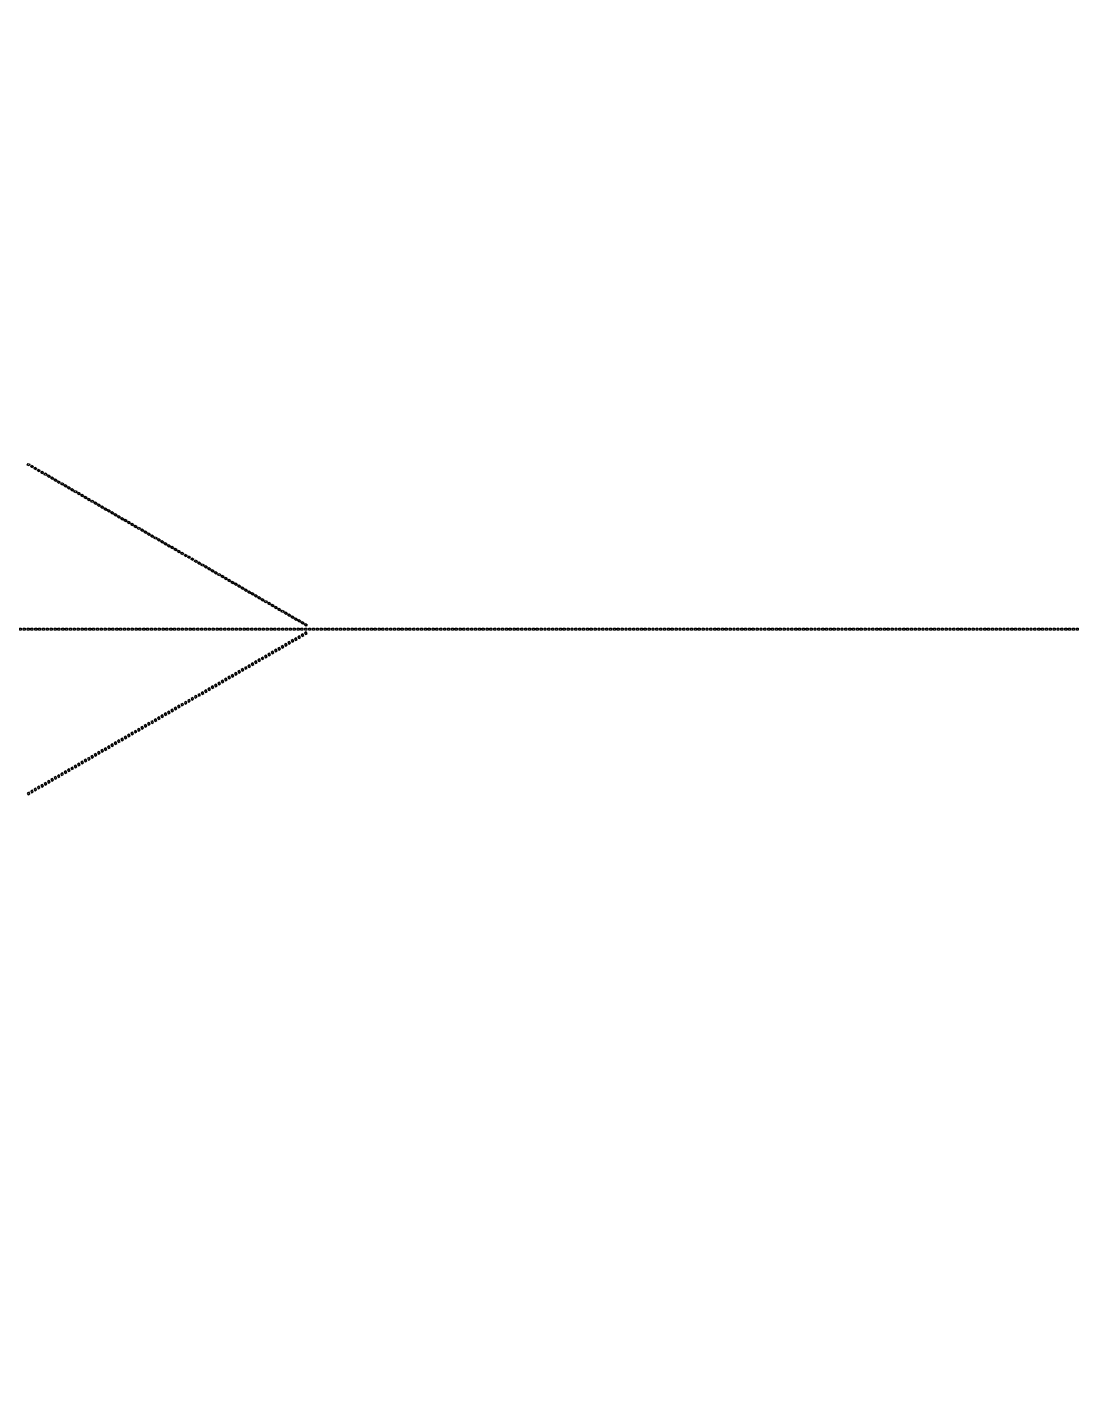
# Model space of a CAD drawing. Header units: inches. Extents: x 734146 to 834146, y 204695 to 304695.
# Drawn here: x 748055 to 749691, y 265460 to 267558 of the extents above; entities that cross this region are included whole.
import ezdxf

# ---------------------------------------------------------------- set-up
doc = ezdxf.new("R2010")
doc.units = ezdxf.units.IN
doc.header["$MEASUREMENT"] = 0

# ---------------------------------------------------------------- blocks, each defined once
blk = doc.blocks.new('*U75')
blk.add_lwpolyline([(-1.5, 1.5), (1.5, 1.5), (1.5, -1.5), (-1.5, -1.5)], close=True)
blk = doc.blocks.new('*U76')
at = {"color": 0, "linetype": 'ByBlock', "lineweight": -2, "transparency": 16777216}
for p in [(0, 0), (6, 0), (12, 0), (18, 0), (24, 0), (30, 0), (36, 0), (42, 0), (48, 0), (54, 0), (60, 0), (66, 0), (72, 0), (78, 0), (84, 0), (90, 0), (96, 0), (102, 0), (108, 0), (114, 0), (120, 0), (126, 0), (132, 0), (138, 0), (144, 0), (150, 0), (156, 0), (162, 0), (168, 0), (174, 0), (180, 0), (186, 0), (192, 0), (198, 0), (204, 0), (210, 0), (216, 0), (222, 0), (228, 0), (234, 0), (240, 0), (246, 0), (252, 0), (258, 0), (264, 0), (270, 0), (276, 0), (282, 0), (288, 0), (294, 0), (300, 0), (306, 0), (312, 0), (318, 0), (324, 0), (330, 0), (336, 0), (342, 0), (348, 0), (354, 0), (360, 0), (366, 0), (372, 0), (378, 0), (384, 0), (390, 0), (396, 0), (402, 0), (408, 0), (414, 0), (420, 0), (426, 0), (432, 0), (438, 0), (444, 0), (450, 0), (456, 0), (462, 0), (468, 0), (474, 0), (480, 0), (486, 0), (492, 0), (498, 0), (504, 0), (510, 0), (516, 0), (522, 0), (528, 0), (534, 0), (540, 0), (546, 0), (552, 0), (558, 0), (564, 0), (570, 0), (576, 0), (582, 0), (588, 0), (594, 0), (600, 0), (606, 0), (612, 0), (618, 0), (624, 0), (630, 0), (636, 0), (642, 0), (648, 0), (654, 0), (660, 0), (666, 0), (672, 0), (678, 0), (684, 0), (690, 0), (696, 0), (702, 0), (708, 0), (714, 0), (720, 0), (726, 0), (732, 0), (738, 0), (744, 0), (750, 0), (756, 0), (762, 0), (768, 0), (774, 0), (780, 0), (786, 0), (792, 0), (798, 0), (804, 0), (810, 0), (816, 0), (822, 0), (828, 0), (834, 0), (840, 0), (846, 0), (852, 0), (858, 0), (864, 0), (870, 0), (876, 0), (882, 0), (888, 0), (894, 0), (900, 0), (906, 0), (912, 0), (918, 0), (924, 0), (930, 0), (936, 0), (942, 0), (948, 0), (954, 0), (960, 0), (966, 0), (972, 0), (978, 0), (984, 0), (990, 0), (996, 0), (1002, 0), (1008, 0), (1014, 0), (1020, 0), (1026, 0), (1032, 0), (1038, 0), (1044, 0), (1050, 0), (1056, 0), (1062, 0), (1068, 0), (1074, 0), (1080, 0), (1086, 0), (1092, 0), (1098, 0), (1104, 0), (1110, 0), (1116, 0), (1122, 0), (1128, 0), (1134, 0), (1140, 0), (1146, 0), (1152, 0), (1158, 0), (1164, 0), (1170, 0), (1176, 0), (1182, 0), (1188, 0), (1194, 0), (1200, 0), (1206, 0), (1212, 0), (1218, 0), (1224, 0), (1230, 0), (1236, 0), (1242, 0), (1248, 0), (1254, 0), (1260, 0), (1266, 0), (1272, 0), (1278, 0), (1284, 0), (1290, 0), (1296, 0), (1302, 0), (1308, 0), (1314, 0), (1320, 0), (1326, 0), (1332, 0), (1338, 0), (1344, 0), (1350, 0), (1356, 0), (1362, 0), (1368, 0), (1374, 0), (1380, 0), (1386, 0), (1392, 0), (1398, 0), (1404, 0), (1410, 0), (1416, 0), (1422, 0), (1428, 0), (1434, 0), (1440, 0), (1446, 0), (1452, 0), (1458, 0), (1464, 0), (1470, 0), (1476, 0), (1482, 0), (1488, 0), (1494, 0), (1500, 0), (1506, 0), (1512, 0), (1518, 0), (1524, 0), (1530, 0), (1536, 0), (1542, 0), (1548, 0), (1554, 0), (1560, 0), (1566, 0), (1572, 0), (1578, 0), (1584, 0), (1590, 0), (1596, 0), (1602, 0), (1608, 0), (1614, 0), (1620, 0), (1626, 0), (1632, 0), (1638, 0), (1644, 0), (1650, 0), (1656, 0), (1662, 0), (1668, 0), (1674, 0), (1680, 0), (1686, 0), (1692, 0), (1698, 0), (1704, 0), (1710, 0), (1716, 0), (1722, 0), (1728, 0), (1734, 0), (1740, 0), (1746, 0), (1752, 0), (1758, 0), (1764, 0), (1770, 0), (1776, 0), (1782, 0), (1788, 0), (1794, 0), (1800, 0), (1806, 0), (1812, 0), (1818, 0), (1824, 0), (1830, 0), (1836, 0), (1842, 0), (1848, 0), (1854, 0), (1860, 0), (1866, 0), (1872, 0), (1878, 0), (1884, 0), (1890, 0), (1896, 0), (1902, 0), (1908, 0), (1914, 0), (1920, 0), (1926, 0), (1932, 0), (1938, 0), (1944, 0), (1950, 0), (1956, 0), (1962, 0), (1968, 0), (1974, 0), (1980, 0), (1986, 0), (1992, 0), (1998, 0), (2004, 0), (2010, 0), (2016, 0), (2022, 0), (2028, 0), (2034, 0), (2040, 0), (2046, 0), (2052, 0), (2058, 0), (2064, 0), (2070, 0), (2076, 0), (2082, 0), (2088, 0), (2094, 0), (2100, 0), (2106, 0), (2112, 0), (2118, 0), (2124, 0), (2130, 0), (2136, 0), (2142, 0), (2148, 0), (2154, 0), (2160, 0), (2166, 0), (2172, 0), (2178, 0), (2184, 0), (2190, 0), (2196, 0), (2202, 0), (2208, 0), (2214, 0), (2220, 0), (2226, 0), (2232, 0), (2238, 0), (2244, 0), (2250, 0), (2256, 0), (2262, 0), (2268, 0), (2274, 0), (2280, 0), (2286, 0), (2292, 0), (2298, 0), (2304, 0), (2310, 0), (2316, 0), (2322, 0), (2328, 0), (2334, 0), (2340, 0), (2346, 0), (2352, 0), (2358, 0), (2364, 0), (2370, 0), (2376, 0), (2382, 0), (2388, 0), (2394, 0), (2400, 0), (2406, 0), (2412, 0), (2418, 0), (2424, 0), (2430, 0), (2436, 0), (2442, 0), (2448, 0), (2454, 0), (2460, 0), (2466, 0), (2472, 0), (2478, 0), (2484, 0), (2490, 0), (2496, 0), (2502, 0), (2508, 0), (2514, 0), (2520, 0), (2526, 0), (2532, 0), (2538, 0), (2544, 0), (2550, 0), (2556, 0), (2562, 0), (2568, 0), (2574, 0), (2580, 0), (2586, 0), (2592, 0), (2598, 0), (2604, 0), (2610, 0), (2616, 0), (2622, 0), (2628, 0), (2634, 0), (2640, 0), (2646, 0), (2652, 0), (2658, 0), (2664, 0), (2670, 0), (2676, 0), (2682, 0), (2688, 0), (2694, 0), (2700, 0), (2706, 0), (2712, 0), (2718, 0), (2724, 0), (2730, 0), (2736, 0), (2742, 0), (2748, 0), (2754, 0), (2760, 0), (2766, 0), (2772, 0), (2778, 0), (2784, 0), (2790, 0), (2796, 0), (2802, 0), (2808, 0), (2814, 0), (2820, 0), (2826, 0), (2832, 0), (2838, 0), (2844, 0), (2850, 0), (2856, 0), (2862, 0), (2868, 0), (2874, 0), (2880, 0), (2886, 0), (2892, 0), (2898, 0), (2904, 0), (2910, 0), (2916, 0), (2922, 0), (2928, 0), (2934, 0), (2940, 0), (2946, 0), (2952, 0), (2958, 0), (2964, 0), (2970, 0), (2976, 0), (2982, 0), (2988, 0), (2994, 0), (3000, 0), (3006, 0), (3012, 0), (3018, 0), (3024, 0), (3030, 0), (3036, 0), (3042, 0), (3048, 0), (3054, 0), (3060, 0), (3066, 0), (3072, 0), (3078, 0), (3084, 0), (3090, 0), (3096, 0), (3102, 0), (3108, 0), (3114, 0), (3120, 0), (3126, 0), (3132, 0), (3138, 0), (3144, 0), (3150, 0), (3156, 0), (3162, 0), (3168, 0), (3174, 0), (3180, 0), (3186, 0), (3192, 0), (3198, 0), (3204, 0), (3210, 0), (3216, 0), (3222, 0), (3228, 0), (3234, 0), (3240, 0), (3246, 0), (3252, 0), (3258, 0), (3264, 0)]:
    blk.add_blockref('*U75', p, dxfattribs=at)

msp = doc.modelspace()

# ---------------------------------------------------------------- linework, layer by layer
for points in [[(748057.9, 266875.2), (748055.3, 266876.7), (748056.8, 266879.3), (748059.4, 266877.8)], [(748063.1, 266872.2), (748060.5, 266873.7), (748062, 266876.3), (748064.6, 266874.8)], [(748068.3, 266869.2), (748065.7, 266870.7), (748067.2, 266873.3), (748069.8, 266871.8)], [(748073.5, 266866.2), (748070.9, 266867.7), (748072.4, 266870.3), (748075, 266868.8)], [(748078.7, 266863.2), (748076.1, 266864.7), (748077.6, 266867.3), (748080.2, 266865.8)], [(748083.9, 266860.2), (748081.3, 266861.7), (748082.8, 266864.3), (748085.4, 266862.8)], [(748089.1, 266857.2), (748086.5, 266858.7), (748088, 266861.3), (748090.6, 266859.8)], [(748094.3, 266854.2), (748091.7, 266855.7), (748093.2, 266858.3), (748095.8, 266856.8)], [(748099.5, 266851.2), (748096.9, 266852.7), (748098.4, 266855.3), (748101, 266853.8)], [(748104.6, 266848.2), (748102.1, 266849.7), (748103.6, 266852.3), (748106.1, 266850.8)], [(748109.8, 266845.2), (748107.2, 266846.7), (748108.7, 266849.3), (748111.3, 266847.8)], [(748115, 266842.2), (748112.4, 266843.7), (748113.9, 266846.3), (748116.5, 266844.8)], [(748120.2, 266839.2), (748117.6, 266840.7), (748119.1, 266843.3), (748121.7, 266841.8)], [(748125.4, 266836.2), (748122.8, 266837.7), (748124.3, 266840.3), (748126.9, 266838.8)], [(748130.6, 266833.2), (748128, 266834.7), (748129.5, 266837.3), (748132.1, 266835.8)], [(748135.8, 266830.2), (748133.2, 266831.7), (748134.7, 266834.3), (748137.3, 266832.8)], [(748141, 266827.2), (748138.4, 266828.7), (748139.9, 266831.3), (748142.5, 266829.8)], [(748146.2, 266824.2), (748143.6, 266825.7), (748145.1, 266828.3), (748147.7, 266826.8)], [(748151.4, 266821.2), (748148.8, 266822.7), (748150.3, 266825.3), (748152.9, 266823.8)], [(748156.6, 266818.2), (748154, 266819.7), (748155.5, 266822.3), (748158.1, 266820.8)], [(748161.8, 266815.2), (748159.2, 266816.7), (748160.7, 266819.3), (748163.3, 266817.8)], [(748167, 266812.2), (748164.4, 266813.7), (748165.9, 266816.3), (748168.5, 266814.8)], [(748172.2, 266809.2), (748169.6, 266810.7), (748171.1, 266813.3), (748173.7, 266811.8)], [(748177.4, 266806.2), (748174.8, 266807.7), (748176.3, 266810.3), (748178.9, 266808.8)], [(748182.6, 266803.2), (748180, 266804.7), (748181.5, 266807.3), (748184.1, 266805.8)], [(748187.8, 266800.2), (748185.2, 266801.7), (748186.7, 266804.3), (748189.3, 266802.8)], [(748193, 266797.2), (748190.4, 266798.7), (748191.9, 266801.3), (748194.5, 266799.8)], [(748198.2, 266794.2), (748195.6, 266795.7), (748197.1, 266798.3), (748199.7, 266796.8)], [(748203.4, 266791.2), (748200.8, 266792.7), (748202.3, 266795.3), (748204.9, 266793.8)], [(748208.6, 266788.2), (748206, 266789.7), (748207.5, 266792.3), (748210.1, 266790.8)], [(748213.8, 266785.2), (748211.2, 266786.7), (748212.7, 266789.3), (748215.3, 266787.8)], [(748219, 266782.2), (748216.4, 266783.7), (748217.9, 266786.3), (748220.5, 266784.8)], [(748224.2, 266779.2), (748221.6, 266780.7), (748223.1, 266783.3), (748225.7, 266781.8)], [(748229.4, 266776.2), (748226.8, 266777.7), (748228.3, 266780.3), (748230.9, 266778.8)], [(748234.6, 266773.2), (748232, 266774.7), (748233.5, 266777.3), (748236.1, 266775.8)], [(748239.7, 266770.2), (748237.2, 266771.7), (748238.7, 266774.3), (748241.2, 266772.8)], [(748244.9, 266767.2), (748242.3, 266768.7), (748243.8, 266771.3), (748246.4, 266769.8)], [(748250.1, 266764.2), (748247.5, 266765.7), (748249, 266768.3), (748251.6, 266766.8)], [(748255.3, 266761.2), (748252.7, 266762.7), (748254.2, 266765.3), (748256.8, 266763.8)], [(748260.5, 266758.2), (748257.9, 266759.7), (748259.4, 266762.3), (748262, 266760.8)], [(748265.7, 266755.2), (748263.1, 266756.7), (748264.6, 266759.3), (748267.2, 266757.8)], [(748270.9, 266752.2), (748268.3, 266753.7), (748269.8, 266756.3), (748272.4, 266754.8)], [(748276.1, 266749.2), (748273.5, 266750.7), (748275, 266753.3), (748277.6, 266751.8)], [(748281.3, 266746.2), (748278.7, 266747.7), (748280.2, 266750.3), (748282.8, 266748.8)], [(748286.5, 266743.2), (748283.9, 266744.7), (748285.4, 266747.3), (748288, 266745.8)], [(748291.7, 266740.2), (748289.1, 266741.7), (748290.6, 266744.3), (748293.2, 266742.8)], [(748296.9, 266737.2), (748294.3, 266738.7), (748295.8, 266741.3), (748298.4, 266739.8)], [(748302.1, 266734.2), (748299.5, 266735.7), (748301, 266738.3), (748303.6, 266736.8)], [(748307.3, 266731.2), (748304.7, 266732.7), (748306.2, 266735.3), (748308.8, 266733.8)], [(748312.5, 266728.2), (748309.9, 266729.7), (748311.4, 266732.3), (748314, 266730.8)], [(748317.7, 266725.2), (748315.1, 266726.7), (748316.6, 266729.3), (748319.2, 266727.8)], [(748322.9, 266722.2), (748320.3, 266723.7), (748321.8, 266726.3), (748324.4, 266724.8)], [(748328.1, 266719.2), (748325.5, 266720.7), (748327, 266723.3), (748329.6, 266721.8)], [(748333.3, 266716.2), (748330.7, 266717.7), (748332.2, 266720.3), (748334.8, 266718.8)], [(748338.5, 266713.2), (748335.9, 266714.7), (748337.4, 266717.3), (748340, 266715.8)], [(748343.7, 266710.2), (748341.1, 266711.7), (748342.6, 266714.3), (748345.2, 266712.8)], [(748348.9, 266707.2), (748346.3, 266708.7), (748347.8, 266711.3), (748350.4, 266709.8)], [(748354.1, 266704.2), (748351.5, 266705.7), (748353, 266708.3), (748355.6, 266706.8)], [(748359.3, 266701.2), (748356.7, 266702.7), (748358.2, 266705.3), (748360.8, 266703.8)], [(748364.5, 266698.2), (748361.9, 266699.7), (748363.4, 266702.3), (748366, 266700.8)], [(748369.7, 266695.2), (748367.1, 266696.7), (748368.6, 266699.3), (748371.2, 266697.8)], [(748374.8, 266692.2), (748372.2, 266693.7), (748373.7, 266696.3), (748376.3, 266694.8)], [(748380, 266689.2), (748377.4, 266690.7), (748378.9, 266693.3), (748381.5, 266691.8)], [(748385.2, 266686.2), (748382.6, 266687.7), (748384.1, 266690.3), (748386.7, 266688.8)], [(748390.4, 266683.2), (748387.8, 266684.7), (748389.3, 266687.3), (748391.9, 266685.8)], [(748395.6, 266680.2), (748393, 266681.7), (748394.5, 266684.3), (748397.1, 266682.8)], [(748400.8, 266677.2), (748398.2, 266678.7), (748399.7, 266681.3), (748402.3, 266679.8)], [(748406, 266674.2), (748403.4, 266675.7), (748404.9, 266678.3), (748407.5, 266676.8)], [(748411.2, 266671.2), (748408.6, 266672.7), (748410.1, 266675.3), (748412.7, 266673.8)], [(748416.4, 266668.2), (748413.8, 266669.7), (748415.3, 266672.3), (748417.9, 266670.8)], [(748421.6, 266665.2), (748419, 266666.7), (748420.5, 266669.3), (748423.1, 266667.8)], [(748426.8, 266662.2), (748424.2, 266663.7), (748425.7, 266666.3), (748428.3, 266664.8)], [(748432, 266659.2), (748429.4, 266660.7), (748430.9, 266663.3), (748433.5, 266661.8)], [(748437.2, 266656.2), (748434.6, 266657.7), (748436.1, 266660.3), (748438.7, 266658.8)], [(748442.4, 266653.2), (748439.8, 266654.7), (748441.3, 266657.3), (748443.9, 266655.8)], [(748447.6, 266650.2), (748445, 266651.7), (748446.5, 266654.3), (748449.1, 266652.8)], [(748452.8, 266647.2), (748450.2, 266648.7), (748451.7, 266651.3), (748454.3, 266649.8)], [(748458, 266644.2), (748455.4, 266645.7), (748456.9, 266648.3), (748459.5, 266646.8)], [(748463.2, 266641.2), (748460.6, 266642.7), (748462.1, 266645.3), (748464.7, 266643.8)], [(748468.4, 266638.2), (748465.8, 266639.7), (748467.3, 266642.3), (748469.9, 266640.8)], [(748473.6, 266635.2), (748471, 266636.7), (748472.5, 266639.3), (748475.1, 266637.8)], [(748478.8, 266632.2), (748476.2, 266633.7), (748477.7, 266636.3), (748480.3, 266634.8)], [(748484, 266629.2), (748481.4, 266630.7), (748482.9, 266633.3), (748485.5, 266631.8)], [(748478.8, 266611.2), (748476.2, 266609.7), (748477.7, 266607.1), (748480.3, 266608.6)], [(748484, 266614.2), (748481.4, 266612.7), (748482.9, 266610.1), (748485.5, 266611.6)], [(748489.2, 266626.2), (748486.6, 266627.7), (748488.1, 266630.3), (748490.7, 266628.8)], [(748489.2, 266617.2), (748486.6, 266615.7), (748488.1, 266613.1), (748490.7, 266614.6)], [(748442.4, 266590.2), (748439.8, 266588.7), (748441.3, 266586.1), (748443.9, 266587.6)], [(748447.6, 266593.2), (748445, 266591.7), (748446.5, 266589.1), (748449.1, 266590.6)], [(748452.8, 266596.2), (748450.2, 266594.7), (748451.7, 266592.1), (748454.3, 266593.6)], [(748458, 266599.2), (748455.4, 266597.7), (748456.9, 266595.1), (748459.5, 266596.6)], [(748463.2, 266602.2), (748460.6, 266600.7), (748462.1, 266598.1), (748464.7, 266599.6)], [(748468.4, 266605.2), (748465.8, 266603.7), (748467.3, 266601.1), (748469.9, 266602.6)], [(748473.6, 266608.2), (748471, 266606.7), (748472.5, 266604.1), (748475.1, 266605.6)], [(748406, 266569.2), (748403.4, 266567.7), (748404.9, 266565.1), (748407.5, 266566.6)], [(748411.2, 266572.2), (748408.6, 266570.7), (748410.1, 266568.1), (748412.7, 266569.6)], [(748416.4, 266575.2), (748413.8, 266573.7), (748415.3, 266571.1), (748417.9, 266572.6)], [(748421.6, 266578.2), (748419, 266576.7), (748420.5, 266574.1), (748423.1, 266575.6)], [(748426.8, 266581.2), (748424.2, 266579.7), (748425.7, 266577.1), (748428.3, 266578.6)], [(748432, 266584.2), (748429.4, 266582.7), (748430.9, 266580.1), (748433.5, 266581.6)], [(748437.2, 266587.2), (748434.6, 266585.7), (748436.1, 266583.1), (748438.7, 266584.6)], [(748369.7, 266548.2), (748367.1, 266546.7), (748368.6, 266544.1), (748371.2, 266545.6)], [(748374.8, 266551.2), (748372.2, 266549.7), (748373.7, 266547.1), (748376.3, 266548.6)], [(748380, 266554.2), (748377.4, 266552.7), (748378.9, 266550.1), (748381.5, 266551.6)], [(748385.2, 266557.2), (748382.6, 266555.7), (748384.1, 266553.1), (748386.7, 266554.6)], [(748390.4, 266560.2), (748387.8, 266558.7), (748389.3, 266556.1), (748391.9, 266557.6)], [(748395.6, 266563.2), (748393, 266561.7), (748394.5, 266559.1), (748397.1, 266560.6)], [(748400.8, 266566.2), (748398.2, 266564.7), (748399.7, 266562.1), (748402.3, 266563.6)], [(748333.3, 266527.2), (748330.7, 266525.7), (748332.2, 266523.1), (748334.8, 266524.6)], [(748338.5, 266530.2), (748335.9, 266528.7), (748337.4, 266526.1), (748340, 266527.6)], [(748343.7, 266533.2), (748341.1, 266531.7), (748342.6, 266529.1), (748345.2, 266530.6)], [(748348.9, 266536.2), (748346.3, 266534.7), (748347.8, 266532.1), (748350.4, 266533.6)], [(748354.1, 266539.2), (748351.5, 266537.7), (748353, 266535.1), (748355.6, 266536.6)], [(748359.3, 266542.2), (748356.7, 266540.7), (748358.2, 266538.1), (748360.8, 266539.6)], [(748364.5, 266545.2), (748361.9, 266543.7), (748363.4, 266541.1), (748366, 266542.6)], [(748296.9, 266506.2), (748294.3, 266504.7), (748295.8, 266502.1), (748298.4, 266503.6)], [(748302.1, 266509.2), (748299.5, 266507.7), (748301, 266505.1), (748303.6, 266506.6)], [(748307.3, 266512.2), (748304.7, 266510.7), (748306.2, 266508.1), (748308.8, 266509.6)], [(748312.5, 266515.2), (748309.9, 266513.7), (748311.4, 266511.1), (748314, 266512.6)], [(748317.7, 266518.2), (748315.1, 266516.7), (748316.6, 266514.1), (748319.2, 266515.6)], [(748322.9, 266521.2), (748320.3, 266519.7), (748321.8, 266517.1), (748324.4, 266518.6)], [(748328.1, 266524.2), (748325.5, 266522.7), (748327, 266520.1), (748329.6, 266521.6)], [(748260.5, 266485.2), (748257.9, 266483.7), (748259.4, 266481.1), (748262, 266482.6)], [(748265.7, 266488.2), (748263.1, 266486.7), (748264.6, 266484.1), (748267.2, 266485.6)], [(748270.9, 266491.2), (748268.3, 266489.7), (748269.8, 266487.1), (748272.4, 266488.6)], [(748276.1, 266494.2), (748273.5, 266492.7), (748275, 266490.1), (748277.6, 266491.6)], [(748281.3, 266497.2), (748278.7, 266495.7), (748280.2, 266493.1), (748282.8, 266494.6)], [(748286.5, 266500.2), (748283.9, 266498.7), (748285.4, 266496.1), (748288, 266497.6)], [(748291.7, 266503.2), (748289.1, 266501.7), (748290.6, 266499.1), (748293.2, 266500.6)], [(748224.2, 266464.2), (748221.6, 266462.7), (748223.1, 266460.1), (748225.7, 266461.6)], [(748229.4, 266467.2), (748226.8, 266465.7), (748228.3, 266463.1), (748230.9, 266464.6)], [(748234.6, 266470.2), (748232, 266468.7), (748233.5, 266466.1), (748236.1, 266467.6)], [(748239.7, 266473.2), (748237.2, 266471.7), (748238.7, 266469.1), (748241.2, 266470.6)], [(748244.9, 266476.2), (748242.3, 266474.7), (748243.8, 266472.1), (748246.4, 266473.6)], [(748250.1, 266479.2), (748247.5, 266477.7), (748249, 266475.1), (748251.6, 266476.6)], [(748255.3, 266482.2), (748252.7, 266480.7), (748254.2, 266478.1), (748256.8, 266479.6)], [(748187.8, 266443.2), (748185.2, 266441.7), (748186.7, 266439.1), (748189.3, 266440.6)], [(748193, 266446.2), (748190.4, 266444.7), (748191.9, 266442.1), (748194.5, 266443.6)], [(748198.2, 266449.2), (748195.6, 266447.7), (748197.1, 266445.1), (748199.7, 266446.6)], [(748203.4, 266452.2), (748200.8, 266450.7), (748202.3, 266448.1), (748204.9, 266449.6)], [(748208.6, 266455.2), (748206, 266453.7), (748207.5, 266451.1), (748210.1, 266452.6)], [(748213.8, 266458.2), (748211.2, 266456.7), (748212.7, 266454.1), (748215.3, 266455.6)], [(748219, 266461.2), (748216.4, 266459.7), (748217.9, 266457.1), (748220.5, 266458.6)], [(748151.4, 266422.2), (748148.8, 266420.7), (748150.3, 266418.1), (748152.9, 266419.6)], [(748156.6, 266425.2), (748154, 266423.7), (748155.5, 266421.1), (748158.1, 266422.6)], [(748161.8, 266428.2), (748159.2, 266426.7), (748160.7, 266424.1), (748163.3, 266425.6)], [(748167, 266431.2), (748164.4, 266429.7), (748165.9, 266427.1), (748168.5, 266428.6)], [(748172.2, 266434.2), (748169.6, 266432.7), (748171.1, 266430.1), (748173.7, 266431.6)], [(748177.4, 266437.2), (748174.8, 266435.7), (748176.3, 266433.1), (748178.9, 266434.6)], [(748182.6, 266440.2), (748180, 266438.7), (748181.5, 266436.1), (748184.1, 266437.6)], [(748115, 266401.2), (748112.4, 266399.7), (748113.9, 266397.1), (748116.5, 266398.6)], [(748120.2, 266404.2), (748117.6, 266402.7), (748119.1, 266400.1), (748121.7, 266401.6)], [(748125.4, 266407.2), (748122.8, 266405.7), (748124.3, 266403.1), (748126.9, 266404.6)], [(748130.6, 266410.2), (748128, 266408.7), (748129.5, 266406.1), (748132.1, 266407.6)], [(748135.8, 266413.2), (748133.2, 266411.7), (748134.7, 266409.1), (748137.3, 266410.6)], [(748141, 266416.2), (748138.4, 266414.7), (748139.9, 266412.1), (748142.5, 266413.6)], [(748146.2, 266419.2), (748143.6, 266417.7), (748145.1, 266415.1), (748147.7, 266416.6)], [(748078.7, 266380.2), (748076.1, 266378.7), (748077.6, 266376.1), (748080.2, 266377.6)], [(748083.9, 266383.2), (748081.3, 266381.7), (748082.8, 266379.1), (748085.4, 266380.6)], [(748089.1, 266386.2), (748086.5, 266384.7), (748088, 266382.1), (748090.6, 266383.6)], [(748094.3, 266389.2), (748091.7, 266387.7), (748093.2, 266385.1), (748095.8, 266386.6)], [(748099.5, 266392.2), (748096.9, 266390.7), (748098.4, 266388.1), (748101, 266389.6)], [(748104.6, 266395.2), (748102.1, 266393.7), (748103.6, 266391.1), (748106.1, 266392.6)], [(748109.8, 266398.2), (748107.2, 266396.7), (748108.7, 266394.1), (748111.3, 266395.6)], [(748057.9, 266368.2), (748055.3, 266366.7), (748056.8, 266364.1), (748059.4, 266365.6)], [(748063.1, 266371.2), (748060.5, 266369.7), (748062, 266367.1), (748064.6, 266368.6)], [(748068.3, 266374.2), (748065.7, 266372.7), (748067.2, 266370.1), (748069.8, 266371.6)], [(748073.5, 266377.2), (748070.9, 266375.7), (748072.4, 266373.1), (748075, 266374.6)]]:
    msp.add_lwpolyline(points, close=True)
msp.add_circle((784146.5, 254695.1), 50000)

# ---------------------------------------------------------------- block references
msp.add_blockref('*U76', (746424.4, 266621.7))

doc.saveas('drawing.dxf')
